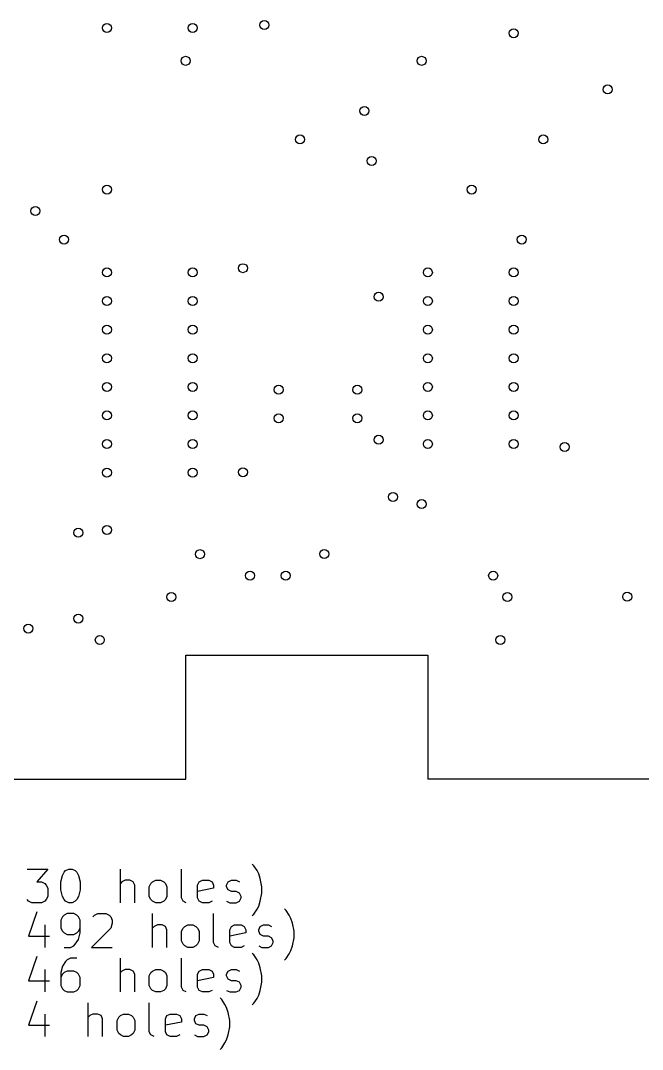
# Model space of a CAD drawing. Extents: x 0.66 to 9.43, y -8.03 to -0.79.
# Drawn here: x 2.848 to 5.022, y -8.032 to -4.434 of the extents above; entities that cross this region are included whole.
import ezdxf

# ---------------------------------------------------------------- set-up
doc = ezdxf.new("R2010")
doc.units = 0
doc.header["$MEASUREMENT"] = 0
doc.layers.add('BLACK', color=7, linetype='CONTINUOUS')

msp = doc.modelspace()

# ---------------------------------------------------------------- linework, layer by layer
at = {"layer": 'BLACK', "linetype": 'CONTINUOUS'}
for p, q in [((3.4252, -6.65354), (4.27165, -6.65354)), ((3.4252, -7.08661), (3.4252, -6.65354)), ((4.27165, -6.65354), (4.27165, -7.08661)), ((0.787402, -7.08661), (3.4252, -7.08661)), ((9.42913, -7.08661), (4.27165, -7.08661)), ((2.8705, -7.40087), (2.94362, -7.40087)), ((2.94362, -7.40087), (2.90425, -7.44587)), ((2.99986, -7.41212), (3.00548, -7.4065)), ((3.00548, -7.4065), (3.01673, -7.40087)), ((3.01673, -7.40087), (3.02798, -7.40087)), ((3.02798, -7.40087), (3.03923, -7.4065)), ((3.03923, -7.4065), (3.04485, -7.41212)), ((3.19671, -7.51898), (3.19671, -7.40087)), ((3.41043, -7.50211), (3.41043, -7.40087)), ((3.66353, -7.38962), (3.6579, -7.384)), ((3.67477, -7.4065), (3.66353, -7.38962)), ((3.6804, -7.41774), (3.67477, -7.4065)), ((2.90425, -7.44587), (2.92112, -7.44587)), ((2.92112, -7.44587), (2.93237, -7.45149)), ((2.98861, -7.44587), (2.99424, -7.42337)), ((2.98861, -7.47399), (2.98861, -7.44587)), ((2.99424, -7.42337), (2.99986, -7.41212)), ((3.04485, -7.41212), (3.05048, -7.42337)), ((3.05048, -7.42337), (3.0561, -7.44587)), ((3.0561, -7.44587), (3.0561, -7.47399)), ((3.20233, -7.44587), (3.19671, -7.45149)), ((3.21358, -7.44024), (3.20233, -7.44587)), ((3.23046, -7.44024), (3.21358, -7.44024)), ((3.2417, -7.44587), (3.23046, -7.44024)), ((3.24733, -7.45711), (3.2417, -7.44587)), ((3.30357, -7.45149), (3.3092, -7.44587)), ((3.3092, -7.44587), (3.32044, -7.44024)), ((3.32044, -7.44024), (3.33732, -7.44024)), ((3.33732, -7.44024), (3.34857, -7.44587)), ((3.34857, -7.44587), (3.35419, -7.45149)), ((3.46668, -7.45711), (3.4723, -7.44587)), ((3.4723, -7.44587), (3.48355, -7.44024)), ((3.48355, -7.44024), (3.50605, -7.44024)), ((3.50605, -7.44024), (3.51729, -7.44587)), ((3.51729, -7.44587), (3.52292, -7.45711)), ((3.56791, -7.45711), (3.57354, -7.44587)), ((3.57354, -7.44587), (3.58479, -7.44024)), ((3.58479, -7.44024), (3.60166, -7.44024)), ((3.60166, -7.44024), (3.61291, -7.44587)), ((3.68602, -7.43462), (3.6804, -7.41774)), ((3.69165, -7.46274), (3.68602, -7.43462)), ((2.93237, -7.45149), (2.93799, -7.45711)), ((2.93799, -7.45711), (2.94362, -7.46836)), ((2.94362, -7.46836), (2.94362, -7.49648)), ((2.99424, -7.49648), (2.98861, -7.47399)), ((3.0561, -7.47399), (3.05048, -7.49648)), ((3.24733, -7.51898), (3.24733, -7.45711)), ((3.29795, -7.46274), (3.30357, -7.45149)), ((3.29795, -7.49648), (3.29795, -7.46274)), ((3.35419, -7.45149), (3.35981, -7.46274)), ((3.35981, -7.46274), (3.35981, -7.49648)), ((3.46668, -7.50211), (3.46668, -7.45711)), ((3.52292, -7.46836), (3.46668, -7.47961)), ((3.52292, -7.45711), (3.52292, -7.46836)), ((3.56791, -7.46274), (3.56791, -7.45711)), ((3.57354, -7.47399), (3.56791, -7.46274)), ((3.58479, -7.47961), (3.57354, -7.47399)), ((3.60166, -7.47961), (3.58479, -7.47961)), ((3.61291, -7.48524), (3.60166, -7.47961)), ((3.69165, -7.48524), (3.69165, -7.46274)), ((2.87612, -7.51336), (2.8705, -7.50773)), ((2.88737, -7.51898), (2.87612, -7.51336)), ((2.93237, -7.51336), (2.92112, -7.51898)), ((2.93799, -7.50773), (2.93237, -7.51336)), ((2.94362, -7.49648), (2.93799, -7.50773)), ((2.99986, -7.50773), (2.99424, -7.49648)), ((3.00548, -7.51336), (2.99986, -7.50773)), ((3.01673, -7.51898), (3.00548, -7.51336)), ((3.03923, -7.51336), (3.02798, -7.51898)), ((3.04485, -7.50773), (3.03923, -7.51336)), ((3.05048, -7.49648), (3.04485, -7.50773)), ((3.30357, -7.50773), (3.29795, -7.49648)), ((3.3092, -7.51336), (3.30357, -7.50773)), ((3.32044, -7.51898), (3.3092, -7.51336)), ((3.34857, -7.51336), (3.33732, -7.51898)), ((3.35419, -7.50773), (3.34857, -7.51336)), ((3.35981, -7.49648), (3.35419, -7.50773)), ((3.41606, -7.51336), (3.41043, -7.50211)), ((3.42731, -7.51898), (3.41606, -7.51336)), ((3.4723, -7.51336), (3.46668, -7.50211)), ((3.48355, -7.51898), (3.4723, -7.51336)), ((3.51729, -7.51336), (3.50605, -7.51898)), ((3.56791, -7.51336), (3.57916, -7.51898)), ((3.60166, -7.51898), (3.61291, -7.51336)), ((3.61853, -7.49648), (3.61291, -7.48524)), ((3.61291, -7.51336), (3.61853, -7.50211)), ((3.61853, -7.50211), (3.61853, -7.49648)), ((3.6804, -7.53023), (3.68602, -7.51336)), ((3.68602, -7.51336), (3.69165, -7.48524)), ((2.90425, -7.55115), (2.87612, -7.63552)), ((2.92112, -7.51898), (2.88737, -7.51898)), ((3.02798, -7.51898), (3.01673, -7.51898)), ((3.33732, -7.51898), (3.32044, -7.51898)), ((3.50605, -7.51898), (3.48355, -7.51898)), ((3.57916, -7.51898), (3.60166, -7.51898)), ((3.66353, -7.55835), (3.67477, -7.54148)), ((3.67477, -7.54148), (3.6804, -7.53023)), ((3.77601, -7.54553), (3.77039, -7.5399)), ((3.78726, -7.5624), (3.77601, -7.54553)), ((2.99424, -7.56803), (2.98861, -7.57927)), ((2.98861, -7.57927), (2.98861, -7.6074)), ((2.99986, -7.5624), (2.99424, -7.56803)), ((3.01111, -7.55678), (2.99986, -7.5624)), ((3.03361, -7.55678), (3.01111, -7.55678)), ((3.04485, -7.5624), (3.03361, -7.55678)), ((3.05048, -7.56803), (3.04485, -7.5624)), ((3.0561, -7.57927), (3.05048, -7.56803)), ((3.0561, -7.62427), (3.0561, -7.57927)), ((3.1011, -7.56803), (3.10672, -7.5624)), ((3.10672, -7.5624), (3.11797, -7.55678)), ((3.11797, -7.55678), (3.14609, -7.55678)), ((3.14609, -7.55678), (3.15734, -7.5624)), ((3.15734, -7.5624), (3.16296, -7.56803)), ((3.16296, -7.56803), (3.16859, -7.57927)), ((3.16859, -7.59052), (3.16296, -7.6074)), ((3.16859, -7.57927), (3.16859, -7.59052)), ((3.3092, -7.67489), (3.3092, -7.55678)), ((3.52292, -7.65801), (3.52292, -7.55678)), ((3.6579, -7.56398), (3.66353, -7.55835)), ((3.79289, -7.57365), (3.78726, -7.5624)), ((3.79851, -7.59052), (3.79289, -7.57365)), ((3.80413, -7.61864), (3.79851, -7.59052)), ((2.93237, -7.59615), (2.93237, -7.67489)), ((2.98861, -7.6074), (2.99424, -7.61864)), ((2.99424, -7.61864), (2.99986, -7.62427)), ((2.99986, -7.62427), (3.01111, -7.62989)), ((3.03361, -7.62989), (3.04485, -7.62427)), ((3.04485, -7.62427), (3.05048, -7.61864)), ((3.05048, -7.61864), (3.0561, -7.6074)), ((3.05048, -7.64677), (3.0561, -7.62427)), ((3.16296, -7.6074), (3.09547, -7.67489)), ((3.31482, -7.60177), (3.3092, -7.6074)), ((3.32607, -7.59615), (3.31482, -7.60177)), ((3.34294, -7.59615), (3.32607, -7.59615)), ((3.35419, -7.60177), (3.34294, -7.59615)), ((3.35981, -7.61302), (3.35419, -7.60177)), ((3.35981, -7.67489), (3.35981, -7.61302)), ((3.41043, -7.61864), (3.41606, -7.6074)), ((3.41043, -7.65239), (3.41043, -7.61864)), ((3.41606, -7.6074), (3.42168, -7.60177)), ((3.42168, -7.60177), (3.43293, -7.59615)), ((3.43293, -7.59615), (3.4498, -7.59615)), ((3.4498, -7.59615), (3.46105, -7.60177)), ((3.46105, -7.60177), (3.46668, -7.6074)), ((3.46668, -7.6074), (3.4723, -7.61864)), ((3.4723, -7.61864), (3.4723, -7.65239)), ((3.57916, -7.61302), (3.58479, -7.60177)), ((3.57916, -7.65801), (3.57916, -7.61302)), ((3.6354, -7.62427), (3.57916, -7.63552)), ((3.58479, -7.60177), (3.59603, -7.59615)), ((3.59603, -7.59615), (3.61853, -7.59615)), ((3.61853, -7.59615), (3.62978, -7.60177)), ((3.62978, -7.60177), (3.6354, -7.61302)), ((3.6354, -7.61302), (3.6354, -7.62427)), ((3.6804, -7.61302), (3.68602, -7.60177)), ((3.6804, -7.61864), (3.6804, -7.61302)), ((3.68602, -7.62989), (3.6804, -7.61864)), ((3.68602, -7.60177), (3.69727, -7.59615)), ((3.69727, -7.59615), (3.71415, -7.59615)), ((3.71415, -7.59615), (3.72539, -7.60177)), ((3.80413, -7.64114), (3.80413, -7.61864)), ((2.87612, -7.63552), (2.94924, -7.63552)), ((3.01111, -7.62989), (3.03361, -7.62989)), ((3.03923, -7.66364), (3.05048, -7.64677)), ((3.41606, -7.66364), (3.41043, -7.65239)), ((3.4723, -7.65239), (3.46668, -7.66364)), ((3.52854, -7.66926), (3.52292, -7.65801)), ((3.58479, -7.66926), (3.57916, -7.65801)), ((3.69727, -7.63552), (3.68602, -7.62989)), ((3.71415, -7.63552), (3.69727, -7.63552)), ((3.72539, -7.64114), (3.71415, -7.63552)), ((3.73102, -7.65239), (3.72539, -7.64114)), ((3.72539, -7.66926), (3.73102, -7.65801)), ((3.73102, -7.65801), (3.73102, -7.65239)), ((3.79851, -7.66926), (3.80413, -7.64114)), ((2.99986, -7.67489), (3.02236, -7.67489)), ((3.02236, -7.67489), (3.03361, -7.66926)), ((3.03361, -7.66926), (3.03923, -7.66364)), ((3.09547, -7.67489), (3.16859, -7.67489)), ((3.42168, -7.66926), (3.41606, -7.66364)), ((3.43293, -7.67489), (3.42168, -7.66926)), ((3.4498, -7.67489), (3.43293, -7.67489)), ((3.46105, -7.66926), (3.4498, -7.67489)), ((3.46668, -7.66364), (3.46105, -7.66926)), ((3.53979, -7.67489), (3.52854, -7.66926)), ((3.59603, -7.67489), (3.58479, -7.66926)), ((3.61853, -7.67489), (3.59603, -7.67489)), ((3.62978, -7.66926), (3.61853, -7.67489)), ((3.66353, -7.70143), (3.6579, -7.69581)), ((3.6804, -7.66926), (3.69165, -7.67489)), ((3.69165, -7.67489), (3.71415, -7.67489)), ((3.71415, -7.67489), (3.72539, -7.66926)), ((3.77601, -7.71426), (3.78726, -7.69738)), ((3.78726, -7.69738), (3.79289, -7.68614)), ((3.79289, -7.68614), (3.79851, -7.66926)), ((2.90425, -7.70706), (2.87612, -7.79142)), ((3.00548, -7.72393), (2.99424, -7.7408)), ((3.01111, -7.71831), (3.00548, -7.72393)), ((3.02236, -7.71268), (3.01111, -7.71831)), ((3.04485, -7.71268), (3.02236, -7.71268)), ((3.19671, -7.83079), (3.19671, -7.71268)), ((3.41043, -7.81392), (3.41043, -7.71268)), ((3.67477, -7.71831), (3.66353, -7.70143)), ((3.6804, -7.72956), (3.67477, -7.71831)), ((3.68602, -7.74643), (3.6804, -7.72956)), ((3.77039, -7.71988), (3.77601, -7.71426)), ((2.93237, -7.75205), (2.93237, -7.83079)), ((2.99424, -7.7408), (2.98861, -7.7633)), ((2.98861, -7.7633), (2.98861, -7.8083)), ((2.99424, -7.76893), (2.98861, -7.78017)), ((2.99986, -7.7633), (2.99424, -7.76893)), ((3.01111, -7.75768), (2.99986, -7.7633)), ((3.03361, -7.75768), (3.01111, -7.75768)), ((3.04485, -7.7633), (3.03361, -7.75768)), ((3.05048, -7.76893), (3.04485, -7.7633)), ((3.0561, -7.78017), (3.05048, -7.76893)), ((3.20233, -7.75768), (3.19671, -7.7633)), ((3.21358, -7.75205), (3.20233, -7.75768)), ((3.23046, -7.75205), (3.21358, -7.75205)), ((3.2417, -7.75768), (3.23046, -7.75205)), ((3.24733, -7.76893), (3.2417, -7.75768)), ((3.24733, -7.83079), (3.24733, -7.76893)), ((3.29795, -7.77455), (3.30357, -7.7633)), ((3.30357, -7.7633), (3.3092, -7.75768)), ((3.3092, -7.75768), (3.32044, -7.75205)), ((3.32044, -7.75205), (3.33732, -7.75205)), ((3.33732, -7.75205), (3.34857, -7.75768)), ((3.34857, -7.75768), (3.35419, -7.7633)), ((3.35419, -7.7633), (3.35981, -7.77455)), ((3.46668, -7.76893), (3.4723, -7.75768)), ((3.46668, -7.81392), (3.46668, -7.76893)), ((3.4723, -7.75768), (3.48355, -7.75205)), ((3.48355, -7.75205), (3.50605, -7.75205)), ((3.50605, -7.75205), (3.51729, -7.75768)), ((3.51729, -7.75768), (3.52292, -7.76893)), ((3.52292, -7.76893), (3.52292, -7.78017)), ((3.56791, -7.76893), (3.57354, -7.75768)), ((3.56791, -7.77455), (3.56791, -7.76893)), ((3.57354, -7.75768), (3.58479, -7.75205)), ((3.58479, -7.75205), (3.60166, -7.75205)), ((3.60166, -7.75205), (3.61291, -7.75768)), ((3.69165, -7.77455), (3.68602, -7.74643)), ((2.87612, -7.79142), (2.94924, -7.79142)), ((3.0561, -7.8083), (3.0561, -7.78017)), ((3.29795, -7.8083), (3.29795, -7.77455)), ((3.35981, -7.77455), (3.35981, -7.8083)), ((3.52292, -7.78017), (3.46668, -7.79142)), ((3.57354, -7.7858), (3.56791, -7.77455)), ((3.58479, -7.79142), (3.57354, -7.7858)), ((3.60166, -7.79142), (3.58479, -7.79142)), ((3.61291, -7.79705), (3.60166, -7.79142)), ((3.61853, -7.8083), (3.61291, -7.79705)), ((3.68602, -7.82517), (3.69165, -7.79705)), ((3.69165, -7.79705), (3.69165, -7.77455)), ((2.98861, -7.8083), (2.99424, -7.81954)), ((2.99424, -7.81954), (2.99986, -7.82517)), ((2.99986, -7.82517), (3.01111, -7.83079)), ((3.01111, -7.83079), (3.03361, -7.83079)), ((3.03361, -7.83079), (3.04485, -7.82517)), ((3.04485, -7.82517), (3.05048, -7.81954)), ((3.05048, -7.81954), (3.0561, -7.8083)), ((3.30357, -7.81954), (3.29795, -7.8083)), ((3.3092, -7.82517), (3.30357, -7.81954)), ((3.32044, -7.83079), (3.3092, -7.82517)), ((3.33732, -7.83079), (3.32044, -7.83079)), ((3.34857, -7.82517), (3.33732, -7.83079)), ((3.35419, -7.81954), (3.34857, -7.82517)), ((3.35981, -7.8083), (3.35419, -7.81954)), ((3.41606, -7.82517), (3.41043, -7.81392)), ((3.42731, -7.83079), (3.41606, -7.82517)), ((3.4723, -7.82517), (3.46668, -7.81392)), ((3.48355, -7.83079), (3.4723, -7.82517)), ((3.50605, -7.83079), (3.48355, -7.83079)), ((3.51729, -7.82517), (3.50605, -7.83079)), ((3.56791, -7.82517), (3.57916, -7.83079)), ((3.57916, -7.83079), (3.60166, -7.83079)), ((3.60166, -7.83079), (3.61291, -7.82517)), ((3.61291, -7.82517), (3.61853, -7.81392)), ((3.61853, -7.81392), (3.61853, -7.8083)), ((3.67477, -7.85329), (3.6804, -7.84204)), ((3.6804, -7.84204), (3.68602, -7.82517)), ((2.90425, -7.86296), (2.87612, -7.94733)), ((3.08422, -7.9867), (3.08422, -7.86859)), ((3.29795, -7.96983), (3.29795, -7.86859)), ((3.55104, -7.85734), (3.54542, -7.85172)), ((3.56229, -7.87421), (3.55104, -7.85734)), ((3.56791, -7.88546), (3.56229, -7.87421)), ((3.6579, -7.87579), (3.66353, -7.87016)), ((3.66353, -7.87016), (3.67477, -7.85329)), ((2.93237, -7.90796), (2.93237, -7.9867)), ((3.08985, -7.91358), (3.08422, -7.91921)), ((3.1011, -7.90796), (3.08985, -7.91358)), ((3.11797, -7.90796), (3.1011, -7.90796)), ((3.12922, -7.91358), (3.11797, -7.90796)), ((3.13484, -7.92483), (3.12922, -7.91358)), ((3.19109, -7.91921), (3.19671, -7.91358)), ((3.19671, -7.91358), (3.20796, -7.90796)), ((3.20796, -7.90796), (3.22483, -7.90796)), ((3.22483, -7.90796), (3.23608, -7.91358)), ((3.23608, -7.91358), (3.2417, -7.91921)), ((3.35419, -7.92483), (3.35981, -7.91358)), ((3.35981, -7.91358), (3.37106, -7.90796)), ((3.37106, -7.90796), (3.39356, -7.90796)), ((3.39356, -7.90796), (3.40481, -7.91358)), ((3.40481, -7.91358), (3.41043, -7.92483)), ((3.45543, -7.92483), (3.46105, -7.91358)), ((3.46105, -7.91358), (3.4723, -7.90796)), ((3.4723, -7.90796), (3.48917, -7.90796)), ((3.48917, -7.90796), (3.50042, -7.91358)), ((3.57354, -7.90233), (3.56791, -7.88546)), ((3.57916, -7.93046), (3.57354, -7.90233)), ((2.87612, -7.94733), (2.94924, -7.94733)), ((3.13484, -7.9867), (3.13484, -7.92483)), ((3.18546, -7.93046), (3.19109, -7.91921)), ((3.18546, -7.9642), (3.18546, -7.93046)), ((3.2417, -7.91921), (3.24733, -7.93046)), ((3.24733, -7.93046), (3.24733, -7.9642)), ((3.35419, -7.96983), (3.35419, -7.92483)), ((3.41043, -7.93608), (3.35419, -7.94733)), ((3.41043, -7.92483), (3.41043, -7.93608)), ((3.45543, -7.93046), (3.45543, -7.92483)), ((3.46105, -7.9417), (3.45543, -7.93046)), ((3.4723, -7.94733), (3.46105, -7.9417)), ((3.48917, -7.94733), (3.4723, -7.94733)), ((3.50042, -7.95295), (3.48917, -7.94733)), ((3.57916, -7.95295), (3.57916, -7.93046)), ((3.19109, -7.97545), (3.18546, -7.9642)), ((3.19671, -7.98107), (3.19109, -7.97545)), ((3.20796, -7.9867), (3.19671, -7.98107)), ((3.23608, -7.98107), (3.22483, -7.9867)), ((3.2417, -7.97545), (3.23608, -7.98107)), ((3.24733, -7.9642), (3.2417, -7.97545)), ((3.30357, -7.98107), (3.29795, -7.96983)), ((3.31482, -7.9867), (3.30357, -7.98107)), ((3.35981, -7.98107), (3.35419, -7.96983)), ((3.37106, -7.9867), (3.35981, -7.98107)), ((3.40481, -7.98107), (3.39356, -7.9867)), ((3.45543, -7.98107), (3.46668, -7.9867)), ((3.48917, -7.9867), (3.50042, -7.98107)), ((3.50605, -7.9642), (3.50042, -7.95295)), ((3.50042, -7.98107), (3.50605, -7.96983)), ((3.50605, -7.96983), (3.50605, -7.9642)), ((3.56791, -7.99795), (3.57354, -7.98107)), ((3.57354, -7.98107), (3.57916, -7.95295)), ((3.22483, -7.9867), (3.20796, -7.9867)), ((3.39356, -7.9867), (3.37106, -7.9867)), ((3.46668, -7.9867), (3.48917, -7.9867)), ((3.55104, -8.02607), (3.56229, -8.0092)), ((3.56229, -8.0092), (3.56791, -7.99795)), ((3.54542, -8.03169), (3.55104, -8.02607))]:
    msp.add_line(p, q, dxfattribs=at)
at = {"layer": 'BLACK'}
for centre in [(3.14961, -4.45984), (3.44961, -4.45984), (3.7, -4.45), (4.57165, -4.47835), (3.425, -4.575), (4.25, -4.575), (4.9, -4.675), (4.05, -4.75), (3.825, -4.85), (4.675, -4.85), (4.075, -4.925), (3.15, -5.025), (4.425, -5.025), (2.9, -5.1), (3, -5.2), (4.6, -5.2), (3.625, -5.3), (3.14961, -5.31496), (3.44961, -5.31496), (4.27165, -5.31496), (4.57165, -5.31496), (4.1, -5.4), (3.14961, -5.41496), (3.44961, -5.41496), (4.27165, -5.41496), (4.57165, -5.41496), (3.14961, -5.51496), (3.44961, -5.51496), (4.27165, -5.51496), (4.57165, -5.51496), (3.14961, -5.61496), (3.44961, -5.61496), (4.27165, -5.61496), (4.57165, -5.61496), (3.14961, -5.71496), (3.44961, -5.71496), (3.75, -5.725), (4.025, -5.725), (4.27165, -5.71496), (4.57165, -5.71496), (3.14961, -5.81496), (3.44961, -5.81496), (3.75, -5.825), (4.025, -5.825), (4.27165, -5.81496), (4.57165, -5.81496), (3.14961, -5.91496), (3.44961, -5.91496), (4.1, -5.9), (4.27165, -5.91496), (4.57165, -5.91496), (4.75, -5.925), (3.14961, -6.01496), (3.44961, -6.01496), (3.625, -6.01339), (4.15, -6.1), (4.25, -6.125), (3.05, -6.225), (3.15, -6.215), (3.475, -6.3), (3.90945, -6.29921), (3.65, -6.375), (3.775, -6.375), (4.5, -6.375), (3.375, -6.45), (4.55, -6.45), (4.9685, -6.44882), (3.05, -6.525), (2.875, -6.56), (3.125, -6.6), (4.525, -6.6)]:
    msp.add_circle(centre, 0.015748, dxfattribs=at)

doc.saveas('drawing.dxf')
